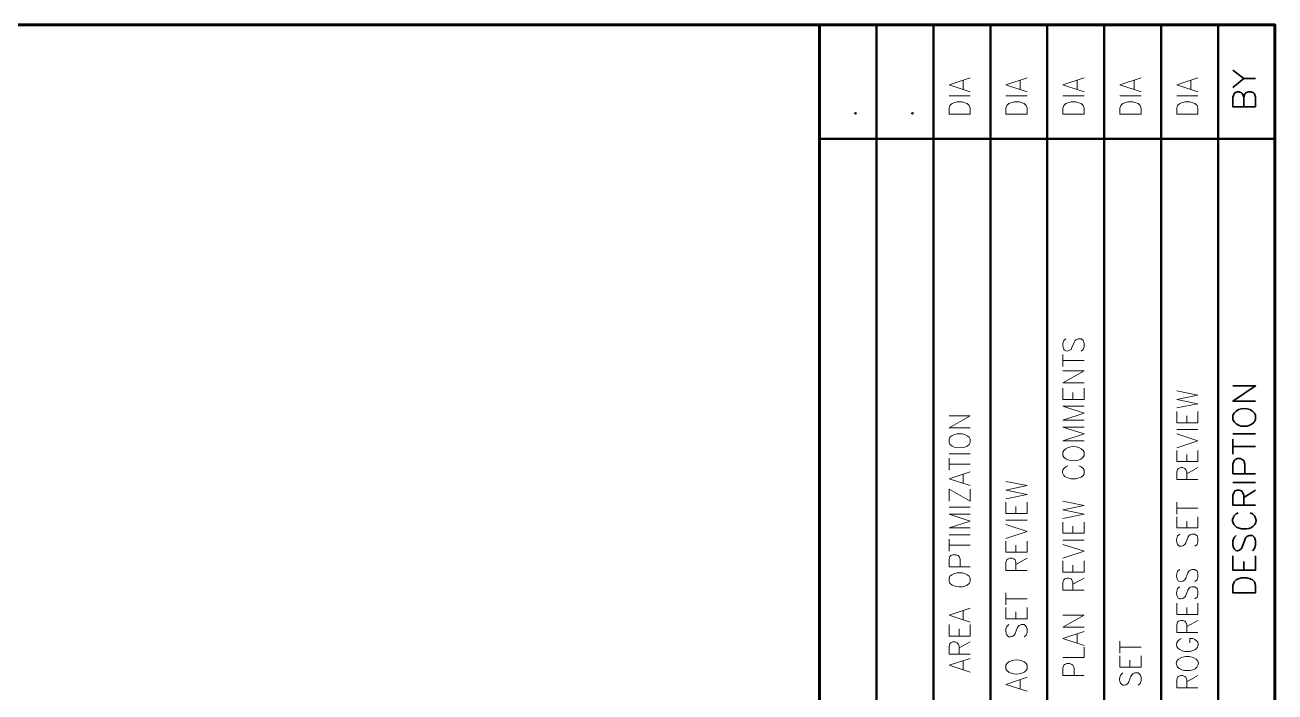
# Model space of a CAD drawing. Header units: inches. Extents: x 5 to 516, y -193 to 129.
# Drawn here: x 371.75 to 379.07, y -20.84 to -16.93 of the extents above; entities that cross this region are included whole.
import ezdxf

# ---------------------------------------------------------------- set-up
doc = ezdxf.new("R2010")
doc.units = ezdxf.units.IN
doc.header["$MEASUREMENT"] = 0
doc.layers.add('PDF5_Geometry', color=7, linetype='Continuous')

msp = doc.modelspace()

# ---------------------------------------------------------------- linework, layer by layer
at = {"layer": 'PDF5_Geometry', "lineweight": 60}
for points in [[(379.067698, -46.9256782), (379.067698, -16.9256758), (334.0676944, -16.9256758), (334.0676944, -46.9256782)], [(376.4010311, -16.9256758), (376.4010311, -46.9256782)]]:
    msp.add_lwpolyline(points, dxfattribs=at)
at = {"layer": 'PDF5_Geometry', "lineweight": 50}
for points in [[(376.7343645, -16.9256758), (376.7343645, -23.2590096)], [(377.0676979, -16.9256758), (377.0676979, -23.2590096)], [(377.4010312, -16.9256758), (377.4010312, -23.2590096)], [(377.7343646, -16.9256758), (377.7343646, -23.2590096)], [(378.0676979, -16.9256758), (378.0676979, -23.2590096)], [(378.4010313, -16.9256758), (378.4010313, -23.2590096)], [(378.7343647, -16.9256758), (378.7343647, -23.2590096)], [(376.4010311, -17.5934524), (379.067698, -17.5934524)]]:
    msp.add_lwpolyline(points, dxfattribs=at)
at = {"layer": 'PDF5_Geometry', "lineweight": 35}
for points in [[(378.8210312, -17.1901185), (378.8843645, -17.2401185)], [(378.8210312, -17.2912312), (378.8843645, -17.2401201), (378.9543645, -17.2401201)], [(378.9543648, -17.4056744), (378.8210314, -17.4056744), (378.8210314, -17.3478966), (378.8276981, -17.3290077), (378.8332536, -17.3234521), (378.846587, -17.3167855), (378.8588092, -17.3167855), (378.8721425, -17.3234521), (378.8776981, -17.3290077), (378.8843648, -17.3478966), (378.8843648, -17.4056744)], [(378.8843645, -17.3478967), (378.8910312, -17.3290078), (378.8965867, -17.3234522), (378.9099201, -17.3167856), (378.9288089, -17.3167856), (378.9410312, -17.3234522), (378.9476978, -17.3290078), (378.9543645, -17.3478967), (378.9543645, -17.4056745)], [(378.9543648, -19.1301189), (378.8210314, -19.1301189), (378.9543648, -19.04123), (378.8210314, -19.04123)], [(378.8276979, -19.2001201), (378.8210312, -19.2123424), (378.8210312, -19.2378979), (378.8276979, -19.2512313), (378.8399201, -19.2634535)], [(378.9543645, -19.2378979), (378.9543645, -19.2123424), (378.9476979, -19.2001201)], [(378.8210312, -19.3212313), (378.9543645, -19.3212313)], [(378.8210312, -19.4412309), (378.8210312, -19.352342)], [(378.8210312, -19.396786), (378.9543645, -19.396786)], [(378.9543648, -19.5556741), (378.8210314, -19.5556741), (378.8210314, -19.4990074), (378.8276981, -19.4790074), (378.8332536, -19.4734519), (378.846587, -19.4667852), (378.8654759, -19.4667852), (378.8776981, -19.4734519), (378.8843648, -19.4790074), (378.8910314, -19.4990074), (378.8910314, -19.5556741)], [(378.8210312, -19.6067854), (378.9543645, -19.6067854)], [(378.9543648, -19.7401201), (378.8210314, -19.7401201), (378.8210314, -19.6823423), (378.8276981, -19.6634534), (378.8332536, -19.6567868), (378.846587, -19.6512312), (378.8588092, -19.6512312), (378.8721425, -19.6567868), (378.8776981, -19.6634534), (378.8843648, -19.6823423), (378.8843648, -19.7401201)], [(378.8843645, -19.6956752), (378.9543645, -19.6512307)], [(378.8521425, -19.7845627), (378.8399202, -19.7901183), (378.827698, -19.8034516)], [(378.947698, -19.8034516), (378.9354758, -19.7901183), (378.9221425, -19.7845627)], [(378.8521425, -19.8734516), (378.8721425, -19.8790072), (378.9032536, -19.8790072)], [(378.8399202, -19.9178974), (378.8276979, -19.9301197), (378.8210313, -19.9490085)], [(378.8721424, -19.993453), (378.8776979, -19.9812308), (378.8910313, -19.943453), (378.8965868, -19.9301197), (378.9032535, -19.923453), (378.9165868, -19.9178974), (378.9354757, -19.9178974), (378.947698, -19.9301197), (378.9543646, -19.9490085), (378.9543646, -19.9745641), (378.947698, -19.993453), (378.9354757, -20.0067863)], [(378.9543648, -20.0378971), (378.9543648, -20.1212304), (378.8210314, -20.1212304), (378.8210314, -20.0378971)], [(378.8843645, -20.1212304), (378.8843645, -20.0701193)]]:
    msp.add_lwpolyline(points, dxfattribs=at)
at = {"layer": 'PDF5_Geometry', "lineweight": 15}
for points in [[(377.2832534, -17.3167846), (377.158809, -17.2756735), (377.2832534, -17.2356735)], [(377.2421423, -17.3012297), (377.2421423, -17.2501185)], [(377.6165868, -17.3167846), (377.4921423, -17.2756735), (377.6165868, -17.2356735)], [(377.5754756, -17.3012297), (377.5754756, -17.2501185)], [(377.9499201, -17.3167846), (377.8254757, -17.2756735), (377.9499201, -17.2356735)], [(377.908809, -17.3012297), (377.908809, -17.2501185)], [(378.2832535, -17.3167846), (378.158809, -17.2756735), (378.2832535, -17.2356735)], [(378.2421424, -17.3012297), (378.2421424, -17.2501185)], [(378.6165869, -17.3167846), (378.4921424, -17.2756735), (378.6165869, -17.2356735)], [(378.5754757, -17.3012297), (378.5754757, -17.2501185)], [(377.1588089, -17.3412303), (377.2832534, -17.3412303)], [(377.4921423, -17.3412303), (377.6165868, -17.3412303)], [(377.8254757, -17.3412303), (377.9499201, -17.3412303)], [(378.158809, -17.3412303), (378.2832535, -17.3412303)], [(378.4921424, -17.3412303), (378.6165868, -17.3412303)], [(377.8432536, -18.7656757), (377.8310313, -18.7756757), (377.8254758, -18.7912312)], [(377.8732536, -18.8267868), (377.8788091, -18.8167868), (377.8910313, -18.7856757), (377.8965869, -18.7756757), (377.9021425, -18.7712312), (377.9143647, -18.7656757), (377.9321425, -18.7656757), (377.9443647, -18.7756757), (377.9499202, -18.7912312), (377.9499202, -18.8112312), (377.9443647, -18.8267868), (377.9321425, -18.8367868)], [(377.8254757, -18.9278958), (377.8254757, -18.8567847)], [(377.8254757, -18.8923417), (377.9499201, -18.8923417)], [(377.9499201, -19.023452), (377.8254757, -19.023452), (377.9499201, -18.953452), (377.8254757, -18.953452)], [(377.9499201, -19.0545648), (377.9499201, -19.1201204), (377.8254757, -19.1201204), (377.8254757, -19.0545648)], [(377.8843644, -19.1201204), (377.8843644, -19.0801204)], [(378.4921424, -19.1701195), (378.6165868, -19.1456751), (378.4921424, -19.1201195), (378.6165868, -19.0945639), (378.4921424, -19.0690084)], [(377.9499201, -19.24123), (377.8254757, -19.24123), (377.9499201, -19.20123), (377.8254757, -19.1601189), (377.9499201, -19.1601189)], [(377.2832534, -19.2867871), (377.158809, -19.2867871), (377.2832534, -19.215676), (377.158809, -19.215676)], [(378.6165869, -19.1912294), (378.6165869, -19.2567849), (378.4921424, -19.2567849), (378.4921424, -19.1912294)], [(378.5510311, -19.2567849), (378.5510311, -19.2156738)], [(377.9499201, -19.3634518), (377.8254757, -19.3634518), (377.9499201, -19.3223407), (377.8254757, -19.2823407), (377.9499201, -19.2823407)], [(378.4921424, -19.2967856), (378.6165868, -19.2967856)], [(378.4921424, -19.4034524), (378.6165868, -19.3634524), (378.4921424, -19.3223413)], [(377.1643645, -19.3423414), (377.1588089, -19.3523414), (377.1588089, -19.3734525), (377.1643645, -19.3834525), (377.1765867, -19.3934525)], [(377.2832534, -19.3734525), (377.2832534, -19.3523414), (377.2776978, -19.3423414)], [(377.1588089, -19.4390088), (377.2832534, -19.4390088)], [(377.1588089, -19.5345627), (377.1588089, -19.4645627)], [(377.8310312, -19.4190095), (377.8254757, -19.4290095), (377.8254757, -19.4490095), (377.8310312, -19.4590095), (377.8432534, -19.4690095)], [(377.9499201, -19.4490095), (377.9499201, -19.4290095), (377.9443646, -19.4190095)], [(378.6165869, -19.4190081), (378.6165869, -19.4845636), (378.4921424, -19.4845636), (378.4921424, -19.4190081)], [(378.5510311, -19.4845636), (378.5510311, -19.4434525)], [(377.1588089, -19.4990086), (377.2832534, -19.4990086)], [(377.8543645, -19.5101193), (377.8432534, -19.5145637), (377.8310312, -19.5245637)], [(377.8543645, -19.5801193), (377.8732534, -19.5856748), (377.9021423, -19.5856748), (377.9199201, -19.5801193), (377.9321423, -19.5756748), (377.9443645, -19.5656748), (377.9499201, -19.5556748), (377.9499201, -19.5345637), (377.9443645, -19.5245637), (377.9321423, -19.5145637), (377.9199201, -19.5101193)], [(378.6165869, -19.5901183), (378.4921424, -19.5901183), (378.4921424, -19.5445627), (378.497698, -19.5301183), (378.5032535, -19.5245627), (378.5154757, -19.5201183), (378.527698, -19.5201183), (378.5399202, -19.5245627), (378.5454757, -19.5301183), (378.5510313, -19.5445627), (378.5510313, -19.5901183)], [(378.5510311, -19.5556741), (378.6165867, -19.5201185)], [(377.2832534, -19.6256746), (377.158809, -19.5856746), (377.2832534, -19.5445635)], [(377.2421423, -19.6112297), (377.2421423, -19.5601185)], [(377.4921423, -19.7023416), (377.6165868, -19.676786), (377.4921423, -19.6512305), (377.6165868, -19.6256749), (377.4921423, -19.6012305)], [(377.2832534, -19.6467866), (377.2832534, -19.7167866), (377.158809, -19.6467866), (377.158809, -19.7167866)], [(377.1588089, -19.7523407), (377.2832534, -19.7523407)], [(377.6165868, -19.7223415), (377.6165868, -19.7878971), (377.4921423, -19.7878971), (377.4921423, -19.7223415)], [(377.5510311, -19.7878971), (377.5510311, -19.7478971)], [(377.8254757, -19.817897), (377.9499201, -19.7934525), (377.8254757, -19.767897), (377.9499201, -19.7423414), (377.8254757, -19.7167859)], [(378.4921424, -19.7934535), (378.4921424, -19.7223424)], [(378.4921424, -19.7578972), (378.6165868, -19.7578972)], [(377.2832534, -19.8734525), (377.158809, -19.8734525), (377.2832534, -19.8334525), (377.158809, -19.7934525), (377.2832534, -19.7934525)], [(377.4921423, -19.8278977), (377.6165868, -19.8278977)], [(378.6165869, -19.807897), (378.6165869, -19.8734525), (378.4921424, -19.8734525), (378.4921424, -19.807897)], [(378.5510311, -19.8734525), (378.5510311, -19.8334525)], [(377.4921423, -19.9345646), (377.6165868, -19.8945646), (377.4921423, -19.8534534)], [(377.9499201, -19.8390091), (377.9499201, -19.9045646), (377.8254757, -19.9045646), (377.8254757, -19.8390091)], [(377.8843644, -19.9045646), (377.8843644, -19.8634535)], [(378.5099203, -19.9090089), (378.4976981, -19.9190089), (378.4921425, -19.9345645)], [(378.5399203, -19.97012), (378.5454758, -19.96012), (378.5576981, -19.93012), (378.5632536, -19.9190089), (378.5688092, -19.9145645), (378.5810314, -19.9090089), (378.5988092, -19.9090089), (378.6110314, -19.9190089), (378.616587, -19.9345645), (378.616587, -19.9545645), (378.6110314, -19.97012), (378.5988092, -19.98012)], [(377.1588089, -19.9145631), (377.2832534, -19.9145631)], [(377.1588089, -20.0101193), (377.1588089, -19.9401193)], [(377.1588089, -19.9745629), (377.2832534, -19.9745629)], [(377.6165868, -19.9501202), (377.6165868, -20.0156758), (377.4921423, -20.0156758), (377.4921423, -19.9501202)], [(377.5510311, -20.0156758), (377.5510311, -19.9745646)], [(377.8254757, -19.944563), (377.9499201, -19.944563)], [(377.8254757, -20.0512299), (377.9499201, -20.0101188), (377.8254757, -19.9701188)], [(377.2832534, -20.1012312), (377.158809, -20.1012312), (377.158809, -20.0556757), (377.1643645, -20.0412312), (377.1699201, -20.0356757), (377.1821423, -20.0312312), (377.1999201, -20.0312312), (377.2121423, -20.0356757), (377.2176979, -20.0412312), (377.2243645, -20.0556757), (377.2243645, -20.1012312)], [(377.6165868, -20.1223404), (377.4921423, -20.1223404), (377.4921423, -20.0767848), (377.4976979, -20.0612292), (377.5032534, -20.0556737), (377.5154757, -20.0512292), (377.5276979, -20.0512292), (377.5399201, -20.0556737), (377.5454757, -20.0612292), (377.5510312, -20.0767848), (377.5510312, -20.1223404)], [(377.5510311, -20.0867862), (377.6165866, -20.0512307)], [(377.9499201, -20.0656744), (377.9499201, -20.1323411), (377.8254757, -20.1323411), (377.8254757, -20.0656744)], [(377.8843644, -20.1323411), (377.8843644, -20.09123)], [(378.5099203, -20.1167862), (378.4976981, -20.1267862), (378.4921425, -20.1423417)], [(378.5399203, -20.1778973), (378.5454758, -20.1678973), (378.5576981, -20.1367862), (378.5632536, -20.1267862), (378.5688092, -20.1223417), (378.5810314, -20.1167862), (378.5988092, -20.1167862), (378.6110314, -20.1267862), (378.616587, -20.1423417), (378.616587, -20.1623417), (378.6110314, -20.1778973), (378.5988092, -20.1878973)], [(377.1643645, -20.1567855), (377.1588089, -20.1678966), (377.1588089, -20.1878966), (377.1643645, -20.1978966), (377.1765867, -20.2078966)], [(377.2832534, -20.1878966), (377.2832534, -20.1678966), (377.2776978, -20.1567855)], [(377.9499201, -20.237898), (377.8254757, -20.237898), (377.8254757, -20.1923424), (377.8310312, -20.177898), (377.8365868, -20.1723424), (377.848809, -20.167898), (377.8610312, -20.167898), (377.8732535, -20.1723424), (377.878809, -20.177898), (377.8843646, -20.1923424), (377.8843646, -20.237898)], [(377.8843644, -20.2023416), (377.94992, -20.1678972)], [(377.4921423, -20.3245634), (377.4921423, -20.2534523)], [(378.5099203, -20.2178966), (378.4976981, -20.2278966), (378.4921425, -20.2434521)], [(378.5399203, -20.2790077), (378.5454758, -20.2690077), (378.5576981, -20.2378966), (378.5632536, -20.2278966), (378.5688092, -20.2234521), (378.5810314, -20.2178966), (378.5988092, -20.2178966), (378.6110314, -20.2278966), (378.616587, -20.2434521), (378.616587, -20.2634521), (378.6110314, -20.2790077), (378.5988092, -20.2890077)], [(377.2832534, -20.4256761), (377.158809, -20.384565), (377.2832534, -20.3445649)], [(377.4921423, -20.289007), (377.6165868, -20.289007)], [(377.6165868, -20.3390079), (377.6165868, -20.4056746), (377.4921423, -20.4056746), (377.4921423, -20.3390079)], [(378.6165869, -20.3145634), (378.6165869, -20.380119), (378.4921424, -20.380119), (378.4921424, -20.3145634)], [(378.5510311, -20.380119), (378.5510311, -20.3390079)], [(377.2421423, -20.4101189), (377.2421423, -20.3601189)], [(377.5510311, -20.4056746), (377.5510311, -20.3645635)], [(377.9499201, -20.4556737), (377.8254757, -20.4556737), (377.9499201, -20.3845626), (377.8254757, -20.3845626)], [(378.6165869, -20.4856759), (378.4921424, -20.4856759), (378.4921424, -20.4401203), (378.497698, -20.4256759), (378.5032535, -20.4201203), (378.5154757, -20.4156759), (378.527698, -20.4156759), (378.5399202, -20.4201203), (378.5454757, -20.4256759), (378.5510313, -20.4401203), (378.5510313, -20.4856759)], [(378.5510311, -20.4512295), (378.6165867, -20.4156739)], [(377.2832534, -20.4401183), (377.2832534, -20.506785), (377.158809, -20.506785), (377.158809, -20.4401183)], [(377.2176977, -20.506785), (377.2176977, -20.4656739)], [(377.5099202, -20.4401188), (377.497698, -20.4512299), (377.4921424, -20.4656744)], [(377.5399202, -20.5012299), (377.5454758, -20.4912299), (377.557698, -20.4612299), (377.5632535, -20.4512299), (377.5688091, -20.4456744), (377.5810313, -20.4401188), (377.5988091, -20.4401188), (377.6110313, -20.4512299), (377.6165869, -20.4656744), (377.6165869, -20.4856744), (377.6110313, -20.5012299), (377.5988091, -20.5112299)], [(377.9499201, -20.5623406), (377.8254757, -20.5212295), (377.9499201, -20.4812295)], [(377.2832534, -20.6123419), (377.158809, -20.6123419), (377.158809, -20.5667864), (377.1643645, -20.5523419), (377.1699201, -20.5467864), (377.1821423, -20.5412308), (377.1943645, -20.5412308), (377.2065867, -20.5467864), (377.2121423, -20.5523419), (377.2176979, -20.5667864), (377.2176979, -20.6123419)], [(377.2176977, -20.5767856), (377.2832533, -20.54123)], [(377.908809, -20.5467857), (377.908809, -20.4967856)], [(378.158809, -20.6078977), (378.158809, -20.5367866)], [(378.598809, -20.5267856), (378.5865868, -20.52123), (378.568809, -20.52123), (378.568809, -20.5467856)], [(377.2832534, -20.7190088), (377.158809, -20.6778977), (377.2832534, -20.6378977)], [(377.8254757, -20.6323411), (377.9499201, -20.6323411), (377.9499201, -20.5723411)], [(378.158809, -20.5723413), (378.2832535, -20.5723413)], [(378.2832535, -20.6223422), (378.2832535, -20.6890089), (378.158809, -20.6890089), (378.158809, -20.6223422)], [(377.2421423, -20.7034539), (377.2421423, -20.6534539)], [(377.4976979, -20.6678985), (377.4921423, -20.6778985), (377.4921423, -20.6990096), (377.4976979, -20.7090096), (377.5099201, -20.7190096)], [(377.6165868, -20.6990096), (377.6165868, -20.6778985), (377.6110312, -20.6678985)], [(377.9499201, -20.739008), (377.8254757, -20.739008), (377.8254757, -20.6934524), (377.8310312, -20.6778969), (377.8365868, -20.6734524), (377.848809, -20.6678969), (377.8665868, -20.6678969), (377.878809, -20.6734524), (377.8843646, -20.6778969), (377.8910312, -20.6934524), (377.8910312, -20.739008)], [(378.2176978, -20.6890089), (378.2176978, -20.6478978)], [(378.4921424, -20.677896), (378.4976979, -20.6890071), (378.5099202, -20.6990071)], [(377.6165868, -20.8301199), (377.4921423, -20.7901199), (377.6165868, -20.7490088)], [(377.5754756, -20.814565), (377.5754756, -20.764565)], [(378.1765869, -20.7234531), (378.1643647, -20.7345642), (378.1588091, -20.7490086)], [(378.2065869, -20.7845642), (378.2121425, -20.7745642), (378.2243647, -20.7445642), (378.2299203, -20.7345642), (378.2354758, -20.7290086), (378.247698, -20.7234531), (378.2654758, -20.7234531), (378.277698, -20.7345642), (378.2832536, -20.7490086), (378.2832536, -20.7690086), (378.277698, -20.7845642), (378.2654758, -20.7945642)], [(378.6165869, -20.8101207), (378.4921424, -20.8101207), (378.4921424, -20.7645652), (378.497698, -20.7490096), (378.5032535, -20.7445652), (378.5154757, -20.7390096), (378.527698, -20.7390096), (378.5399202, -20.7445652), (378.5454757, -20.7490096), (378.5510313, -20.7645652), (378.5510313, -20.8101207)], [(378.5510311, -20.7745644), (378.6165867, -20.7390088)]]:
    msp.add_lwpolyline(points, dxfattribs=at)
for points in [[(377.2832534, -17.4478971), (377.158809, -17.4478971), (377.158809, -17.4123416), (377.1643645, -17.396786), (377.1765867, -17.386786), (377.1876979, -17.3823416), (377.2065867, -17.376786), (377.2354756, -17.376786), (377.2532534, -17.3823416), (377.2654756, -17.386786), (377.2776979, -17.396786), (377.2832534, -17.4123416)], [(377.6165868, -17.4478971), (377.4921423, -17.4478971), (377.4921423, -17.4123416), (377.4976979, -17.396786), (377.5099201, -17.386786), (377.5210312, -17.3823416), (377.5399201, -17.376786), (377.568809, -17.376786), (377.5865868, -17.3823416), (377.598809, -17.386786), (377.6110312, -17.396786), (377.6165868, -17.4123416)], [(377.9499201, -17.4478971), (377.8254757, -17.4478971), (377.8254757, -17.4123416), (377.8310312, -17.396786), (377.8432535, -17.386786), (377.8543646, -17.3823416), (377.8732535, -17.376786), (377.9021424, -17.376786), (377.9199201, -17.3823416), (377.9321424, -17.386786), (377.9443646, -17.396786), (377.9499201, -17.4123416)], [(378.2832535, -17.4478971), (378.158809, -17.4478971), (378.158809, -17.4123416), (378.1643646, -17.396786), (378.1765868, -17.386786), (378.1876979, -17.3823416), (378.2065868, -17.376786), (378.2354757, -17.376786), (378.2532535, -17.3823416), (378.2654757, -17.386786), (378.2776979, -17.396786), (378.2832535, -17.4123416)], [(378.6165869, -17.4478971), (378.4921424, -17.4478971), (378.4921424, -17.4123416), (378.497698, -17.396786), (378.5099202, -17.386786), (378.5210313, -17.3823416), (378.5399202, -17.376786), (378.5688091, -17.376786), (378.5865869, -17.3823416), (378.5988091, -17.386786), (378.6110313, -17.396786), (378.6165869, -17.4123416)], [(376.6043644, -17.4423407), (376.6110311, -17.4478962), (376.6165866, -17.4423407), (376.6110311, -17.4378962)], [(376.9376978, -17.4423407), (376.9443644, -17.4478962), (376.94992, -17.4423407), (376.9443644, -17.4378962)]]:
    msp.add_lwpolyline(points, close=True, dxfattribs=at)
at = {"layer": 'PDF5_Geometry', "lineweight": 35}
msp.add_lwpolyline([(378.9543648, -20.2545651), (378.8210314, -20.2545651), (378.8210314, -20.2101207), (378.8276981, -20.1901207), (378.8399203, -20.1778985), (378.8521425, -20.1712318), (378.8721425, -20.1656762), (378.9032537, -20.1656762), (378.9221425, -20.1712318), (378.9354759, -20.1778985), (378.9476981, -20.1901207), (378.9543648, -20.2101207)], close=True, dxfattribs=at)
at = {"layer": 'PDF5_Geometry', "lineweight": 15}
for centre, major_axis, ratio, start_param, end_param in [((378.5524947, -20.5573026), (-0.0623497, 0.001675), 0.660765144, 5.258920626, 8.450064297), ((378.5543801, -20.6671505), (0.0645926, 0.0000593), 0.62399826, 6.011715332, 9.693303829)]:
    msp.add_ellipse(centre, major_axis=major_axis, ratio=ratio, start_param=start_param, end_param=end_param, dxfattribs=at)
for points in [[(377.8254758, -18.7912312), (377.8211054, -18.825509), (377.8391425, -18.8535275), (377.8732536, -18.8267868)], [(377.2776978, -19.3423414), (377.2491423, -19.3147303), (377.1928275, -19.3140821), (377.1643645, -19.3423414)], [(377.1765867, -19.3934525), (377.2070682, -19.4117488), (377.2701052, -19.4069155), (377.2832534, -19.3734525)], [(377.9443646, -19.4190095), (377.919309, -19.3899725), (377.8559757, -19.3893243), (377.8310312, -19.4190095)], [(377.8432534, -19.4690095), (377.8694757, -19.4871021), (377.9371053, -19.484028), (377.9499201, -19.4490095)], [(377.8310312, -19.5245637), (377.8135497, -19.5477119), (377.8290127, -19.5736748), (377.8543645, -19.5801193)], [(378.4921425, -19.9345645), (378.4877721, -19.9688422), (378.5058092, -19.9968608), (378.5399203, -19.97012)], [(377.2776978, -20.1567855), (377.2491423, -20.1291744), (377.1928275, -20.1285263), (377.1643645, -20.1567855)], [(377.1765867, -20.2078966), (377.2028089, -20.2259892), (377.2704386, -20.2229152), (377.2832534, -20.1878966)], [(378.4921425, -20.1423417), (378.4877721, -20.1766195), (378.5058092, -20.204638), (378.5399203, -20.1778973)], [(378.4921425, -20.2434521), (378.4877721, -20.2777299), (378.5058092, -20.3057484), (378.5399203, -20.2790077)], [(377.4921424, -20.4656744), (377.4863832, -20.4997669), (377.5087906, -20.5284707), (377.5399202, -20.5012299)], [(378.5865868, -20.5923411), (378.6211423, -20.5816374), (378.6311238, -20.5461559), (378.598809, -20.5267856)], [(377.6110312, -20.6678985), (377.5824571, -20.6402874), (377.5261608, -20.6396392), (377.4976979, -20.6678985)], [(377.5099201, -20.7190096), (377.540383, -20.7372874), (377.6034386, -20.7324726), (377.6165868, -20.6990096)], [(378.5099202, -20.6990071), (378.5399572, -20.7174515), (378.6059387, -20.7122478), (378.6165868, -20.677896)], [(378.1588091, -20.7490086), (378.1530499, -20.7831012), (378.1754573, -20.8118049), (378.2065869, -20.7845642)]]:
    msp.add_open_spline(points, degree=3, dxfattribs=at)
at = {"layer": 'PDF5_Geometry', "lineweight": 35}
for points in [[(378.9476979, -19.2001201), (378.9190682, -19.1647127), (378.8561423, -19.1639905), (378.8276979, -19.2001201)], [(378.8399201, -19.2634535), (378.8749386, -19.2885461), (378.9377905, -19.2816016), (378.9543645, -19.2378979)], [(378.827698, -19.8034516), (378.8077165, -19.8293405), (378.8245313, -19.8629146), (378.8521425, -19.8734516)], [(378.9032536, -19.8790072), (378.9409758, -19.8742294), (378.9725314, -19.8388035), (378.947698, -19.8034516)], [(378.8210313, -19.9490085), (378.8153091, -19.9815271), (378.8346979, -20.0332308), (378.8721424, -19.993453)]]:
    msp.add_open_spline(points, degree=3, dxfattribs=at)

doc.saveas('drawing.dxf')
